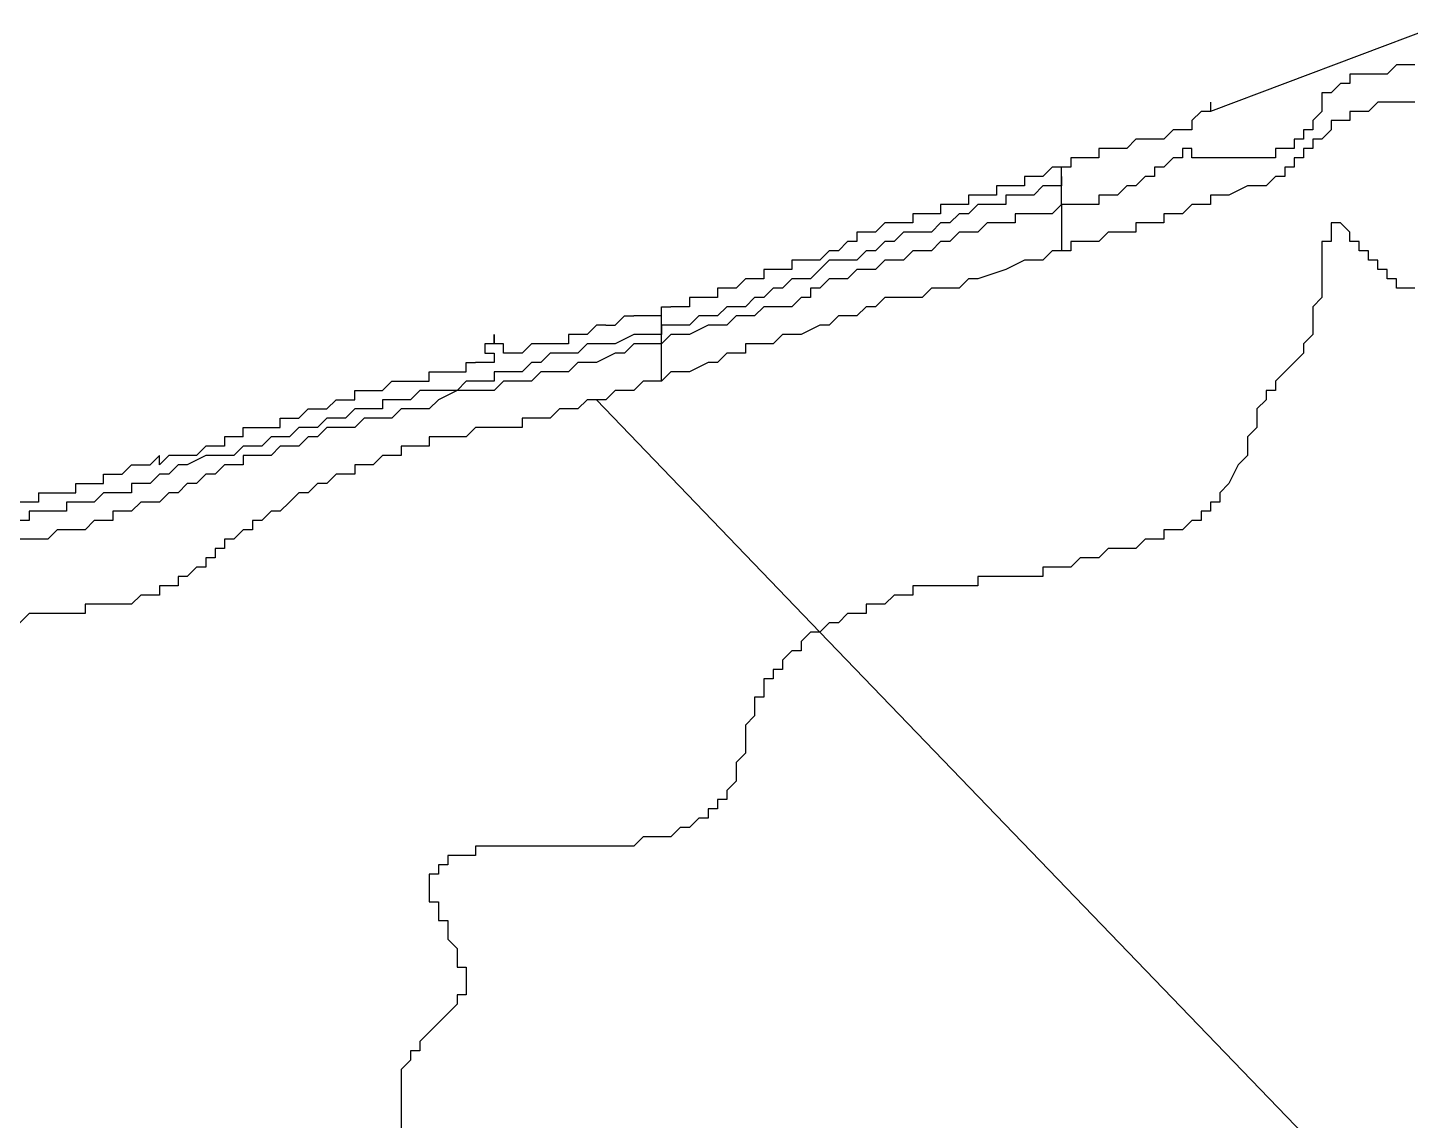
# Model space of a CAD drawing. Extents: x -79.2 to -65.2, y 32.5 to 44.8.
# Drawn here: x -73.122 to -71.635, y 39.985 to 41.16 of the extents above; entities that cross this region are included whole.
import ezdxf

# ---------------------------------------------------------------- set-up
doc = ezdxf.new("R2010")
doc.units = 0

msp = doc.modelspace()

# ---------------------------------------------------------------- linework, layer by layer
at = {"layer": '0FINSTR_G'}
for points in [[(-71.61, 41.16), (-71.85, 41.07)], [(-71.63, 41.12), (-71.64, 41.12), (-71.64, 41.12), (-71.65, 41.12), (-71.65, 41.12), (-71.66, 41.11), (-71.66, 41.11), (-71.67, 41.11), (-71.68, 41.11), (-71.69, 41.11), (-71.7, 41.11), (-71.7, 41.1), (-71.7, 41.1), (-71.7, 41.1), (-71.71, 41.1), (-71.71, 41.1), (-71.72, 41.09), (-71.72, 41.09), (-71.73, 41.09), (-71.73, 41.08), (-71.73, 41.08), (-71.73, 41.08), (-71.73, 41.07), (-71.73, 41.07), (-71.74, 41.06), (-71.74, 41.06), (-71.74, 41.05), (-71.74, 41.05), (-71.75, 41.05), (-71.75, 41.04), (-71.75, 41.04), (-71.76, 41.04), (-71.76, 41.03), (-71.77, 41.03), (-71.77, 41.03), (-71.77, 41.03), (-71.78, 41.03), (-71.78, 41.02), (-71.79, 41.02), (-71.8, 41.02), (-71.81, 41.02), (-71.81, 41.02), (-71.82, 41.02), (-71.83, 41.02), (-71.83, 41.02), (-71.84, 41.02), (-71.84, 41.02), (-71.85, 41.02), (-71.85, 41.02), (-71.86, 41.02), (-71.86, 41.02), (-71.87, 41.02), (-71.87, 41.03), (-71.88, 41.03), (-71.88, 41.02), (-71.88, 41.02), (-71.89, 41.02), (-71.89, 41.02), (-71.9, 41.01), (-71.9, 41.01), (-71.91, 41.01), (-71.91, 41), (-71.92, 41), (-71.92, 41), (-71.93, 40.99), (-71.93, 40.99), (-71.94, 40.99), (-71.95, 40.98), (-71.96, 40.98), (-71.96, 40.98), (-71.97, 40.98), (-71.97, 40.97), (-71.98, 40.97), (-71.99, 40.97), (-72, 40.97), (-72.01, 40.97)], [(-71.63, 41.08), (-71.64, 41.08), (-71.64, 41.08), (-71.65, 41.08), (-71.65, 41.08), (-71.65, 41.08), (-71.67, 41.08), (-71.67, 41.08), (-71.67, 41.08), (-71.68, 41.07), (-71.68, 41.07), (-71.69, 41.07), (-71.69, 41.07), (-71.7, 41.07), (-71.7, 41.06), (-71.71, 41.06), (-71.71, 41.06), (-71.72, 41.06), (-71.72, 41.06), (-71.72, 41.06), (-71.72, 41.05), (-71.73, 41.04), (-71.74, 41.04), (-71.74, 41.04), (-71.74, 41.03), (-71.74, 41.03), (-71.75, 41.03), (-71.75, 41.03), (-71.75, 41.02), (-71.75, 41.02), (-71.75, 41.02), (-71.76, 41.02), (-71.76, 41.01), (-71.77, 41.01), (-71.77, 41), (-71.78, 41), (-71.78, 41), (-71.78, 41), (-71.79, 40.99), (-71.79, 40.99), (-71.8, 40.99), (-71.81, 40.99), (-71.81, 40.99), (-71.83, 40.98), (-71.84, 40.98), (-71.84, 40.98), (-71.85, 40.98), (-71.85, 40.97), (-71.85, 40.97), (-71.85, 40.97), (-71.86, 40.97), (-71.86, 40.97), (-71.87, 40.97), (-71.87, 40.97), (-71.88, 40.96), (-71.89, 40.96), (-71.9, 40.96), (-71.9, 40.95), (-71.91, 40.95), (-71.93, 40.95), (-71.93, 40.95), (-71.93, 40.95), (-71.93, 40.94), (-71.94, 40.94), (-71.95, 40.94), (-71.96, 40.94), (-71.97, 40.93), (-71.98, 40.93), (-71.99, 40.93), (-72, 40.93), (-72, 40.92), (-72.01, 40.92)], [(-71.85, 41.08), (-71.85, 41.07), (-71.85, 41.07)], [(-71.85, 41.07), (-71.85, 41.07), (-71.85, 41.07), (-71.86, 41.07), (-71.86, 41.07), (-71.86, 41.07), (-71.87, 41.06), (-71.87, 41.06), (-71.87, 41.06), (-71.87, 41.06), (-71.87, 41.06), (-71.87, 41.05), (-71.88, 41.05), (-71.88, 41.05), (-71.88, 41.05), (-71.89, 41.05), (-71.89, 41.05), (-71.89, 41.05), (-71.9, 41.04), (-71.9, 41.04), (-71.9, 41.04), (-71.91, 41.04), (-71.91, 41.04), (-71.91, 41.04), (-71.92, 41.04), (-71.92, 41.04), (-71.92, 41.04), (-71.93, 41.04), (-71.93, 41.04), (-71.93, 41.04), (-71.94, 41.03), (-71.94, 41.03), (-71.94, 41.03), (-71.95, 41.03), (-71.95, 41.03), (-71.95, 41.03), (-71.96, 41.03), (-71.96, 41.03), (-71.96, 41.03), (-71.97, 41.03), (-71.97, 41.02), (-71.97, 41.02), (-71.98, 41.02), (-71.98, 41.02), (-71.98, 41.02), (-71.98, 41.02), (-71.99, 41.02), (-71.99, 41.02), (-71.99, 41.02), (-72, 41.02), (-72, 41.01), (-72, 41.01), (-72.01, 41.01), (-72.01, 41.01)], [(-72.01, 41.01), (-72.01, 41.01), (-72.01, 41.01), (-72.01, 41.01), (-72.02, 41.01), (-72.02, 41.01), (-72.02, 41.01), (-72.03, 41)], [(-72.01, 41), (-72.01, 41.01)], [(-72.01, 41), (-72.01, 40.99), (-72.01, 40.99), (-72.02, 40.99), (-72.02, 40.99), (-72.03, 40.99), (-72.03, 40.99), (-72.04, 40.98), (-72.05, 40.98), (-72.05, 40.98), (-72.06, 40.98), (-72.07, 40.98), (-72.07, 40.97), (-72.08, 40.97), (-72.09, 40.97), (-72.1, 40.97), (-72.11, 40.96), (-72.11, 40.96), (-72.12, 40.96), (-72.13, 40.95), (-72.14, 40.95), (-72.15, 40.94), (-72.17, 40.94), (-72.17, 40.94), (-72.18, 40.94), (-72.19, 40.93), (-72.19, 40.93), (-72.2, 40.93), (-72.21, 40.92), (-72.22, 40.92), (-72.22, 40.92), (-72.23, 40.91), (-72.24, 40.91), (-72.25, 40.91), (-72.25, 40.91), (-72.25, 40.91), (-72.26, 40.91), (-72.27, 40.9), (-72.27, 40.9), (-72.28, 40.89), (-72.29, 40.89), (-72.3, 40.89), (-72.31, 40.88), (-72.31, 40.88), (-72.32, 40.88), (-72.33, 40.87), (-72.34, 40.87), (-72.35, 40.86), (-72.36, 40.86), (-72.37, 40.86), (-72.38, 40.85), (-72.38, 40.85), (-72.39, 40.85), (-72.4, 40.85), (-72.4, 40.85), (-72.41, 40.84), (-72.42, 40.84), (-72.43, 40.84), (-72.44, 40.84), (-72.44, 40.83)], [(-72.03, 41), (-72.03, 41), (-72.03, 41), (-72.04, 41), (-72.04, 41), (-72.04, 41), (-72.04, 41), (-72.05, 41), (-72.05, 41), (-72.05, 40.99), (-72.06, 40.99), (-72.06, 40.99), (-72.06, 40.99), (-72.07, 40.99), (-72.07, 40.99), (-72.07, 40.99), (-72.08, 40.99), (-72.08, 40.98), (-72.09, 40.98), (-72.09, 40.98), (-72.09, 40.98), (-72.1, 40.98), (-72.1, 40.98), (-72.1, 40.98), (-72.11, 40.98), (-72.11, 40.98), (-72.11, 40.97), (-72.12, 40.97), (-72.12, 40.97), (-72.12, 40.97), (-72.13, 40.97), (-72.13, 40.97), (-72.13, 40.97), (-72.14, 40.97), (-72.14, 40.96), (-72.14, 40.96), (-72.15, 40.96), (-72.15, 40.96), (-72.15, 40.96), (-72.16, 40.96), (-72.16, 40.96), (-72.17, 40.96), (-72.17, 40.96), (-72.17, 40.95), (-72.18, 40.95), (-72.18, 40.95), (-72.18, 40.95), (-72.19, 40.95), (-72.19, 40.95), (-72.2, 40.95), (-72.2, 40.95), (-72.2, 40.95), (-72.21, 40.94), (-72.21, 40.94), (-72.21, 40.94), (-72.22, 40.94), (-72.22, 40.94), (-72.23, 40.94), (-72.23, 40.93), (-72.23, 40.93), (-72.23, 40.93), (-72.24, 40.93), (-72.24, 40.93), (-72.24, 40.93), (-72.24, 40.93), (-72.25, 40.92), (-72.25, 40.92), (-72.26, 40.92), (-72.26, 40.92), (-72.27, 40.91), (-72.27, 40.91), (-72.27, 40.91), (-72.28, 40.91), (-72.28, 40.91), (-72.28, 40.91), (-72.29, 40.91), (-72.29, 40.91), (-72.29, 40.91), (-72.29, 40.91), (-72.3, 40.91), (-72.3, 40.9), (-72.31, 40.9), (-72.31, 40.9), (-72.31, 40.9), (-72.31, 40.9), (-72.32, 40.9), (-72.32, 40.9), (-72.32, 40.9), (-72.33, 40.9), (-72.33, 40.9), (-72.33, 40.89), (-72.33, 40.89), (-72.34, 40.89), (-72.34, 40.89), (-72.34, 40.89), (-72.35, 40.89), (-72.35, 40.89), (-72.35, 40.89), (-72.36, 40.88), (-72.36, 40.88), (-72.36, 40.88), (-72.36, 40.88), (-72.37, 40.88), (-72.37, 40.88), (-72.37, 40.88), (-72.38, 40.88), (-72.38, 40.88), (-72.38, 40.87), (-72.39, 40.87), (-72.39, 40.87), (-72.39, 40.87), (-72.39, 40.87), (-72.4, 40.87), (-72.4, 40.87), (-72.4, 40.87), (-72.41, 40.87), (-72.41, 40.86), (-72.41, 40.86), (-72.42, 40.86), (-72.42, 40.86), (-72.43, 40.86), (-72.43, 40.86)], [(-72.01, 40.97), (-72.01, 41)], [(-72.01, 40.97), (-72.01, 40.97), (-72.02, 40.96), (-72.03, 40.96), (-72.04, 40.96), (-72.05, 40.96), (-72.06, 40.96), (-72.06, 40.95), (-72.07, 40.95), (-72.08, 40.95), (-72.08, 40.95), (-72.09, 40.95), (-72.1, 40.94), (-72.1, 40.94), (-72.11, 40.94), (-72.12, 40.94), (-72.13, 40.93), (-72.14, 40.93), (-72.14, 40.93), (-72.15, 40.92), (-72.16, 40.92), (-72.17, 40.92), (-72.17, 40.92), (-72.18, 40.91), (-72.19, 40.91), (-72.2, 40.91), (-72.21, 40.9), (-72.22, 40.9), (-72.23, 40.9), (-72.24, 40.89), (-72.25, 40.89), (-72.26, 40.89), (-72.26, 40.89), (-72.27, 40.88), (-72.28, 40.88), (-72.28, 40.87), (-72.29, 40.87), (-72.3, 40.86), (-72.31, 40.86), (-72.31, 40.86), (-72.32, 40.86), (-72.33, 40.86), (-72.34, 40.85), (-72.35, 40.85), (-72.36, 40.85), (-72.37, 40.84), (-72.38, 40.84), (-72.39, 40.84), (-72.41, 40.83), (-72.42, 40.83), (-72.43, 40.83), (-72.44, 40.82)], [(-72.01, 40.97), (-72.01, 40.92)], [(-71.63, 40.88), (-71.64, 40.88), (-71.64, 40.88), (-71.65, 40.88), (-71.65, 40.89), (-71.65, 40.89), (-71.65, 40.89), (-71.65, 40.89), (-71.66, 40.89), (-71.66, 40.89), (-71.66, 40.89), (-71.66, 40.89), (-71.66, 40.9), (-71.67, 40.9), (-71.67, 40.9), (-71.67, 40.9), (-71.67, 40.91), (-71.68, 40.91), (-71.68, 40.91), (-71.68, 40.91), (-71.68, 40.92), (-71.69, 40.92), (-71.69, 40.92), (-71.69, 40.92), (-71.69, 40.93), (-71.7, 40.93), (-71.7, 40.93), (-71.7, 40.93), (-71.7, 40.94), (-71.7, 40.94), (-71.7, 40.94), (-71.7, 40.94), (-71.71, 40.95), (-71.71, 40.95), (-71.71, 40.95), (-71.71, 40.95), (-71.71, 40.95), (-71.71, 40.95), (-71.72, 40.95), (-71.72, 40.95), (-71.72, 40.95), (-71.72, 40.95), (-71.72, 40.94), (-71.72, 40.94), (-71.72, 40.93), (-71.73, 40.93), (-71.73, 40.93), (-71.73, 40.92), (-71.73, 40.92), (-71.73, 40.91), (-71.73, 40.91), (-71.73, 40.9), (-71.73, 40.9), (-71.73, 40.89), (-71.73, 40.89), (-71.73, 40.88), (-71.73, 40.88), (-71.73, 40.87), (-71.74, 40.86), (-71.74, 40.86), (-71.74, 40.85), (-71.74, 40.84), (-71.74, 40.84), (-71.74, 40.83), (-71.74, 40.83), (-71.75, 40.82), (-71.75, 40.82), (-71.75, 40.82), (-71.75, 40.81), (-71.75, 40.81), (-71.75, 40.81), (-71.76, 40.8), (-71.76, 40.8), (-71.76, 40.8), (-71.77, 40.79), (-71.77, 40.79), (-71.77, 40.79), (-71.78, 40.78), (-71.78, 40.78), (-71.78, 40.77), (-71.79, 40.77), (-71.79, 40.76), (-71.79, 40.76), (-71.8, 40.75), (-71.8, 40.75), (-71.8, 40.74), (-71.8, 40.73), (-71.8, 40.73), (-71.81, 40.72), (-71.81, 40.72), (-71.81, 40.71), (-71.81, 40.71), (-71.81, 40.7), (-71.81, 40.7), (-71.82, 40.69), (-71.82, 40.69), (-71.82, 40.69), (-71.83, 40.67), (-71.84, 40.66), (-71.84, 40.66), (-71.84, 40.65), (-71.84, 40.65), (-71.85, 40.65), (-71.85, 40.65), (-71.85, 40.64), (-71.85, 40.64), (-71.86, 40.64), (-71.86, 40.63), (-71.87, 40.63), (-71.87, 40.63), (-71.88, 40.62), (-71.88, 40.62), (-71.89, 40.62), (-71.9, 40.62), (-71.9, 40.61), (-71.91, 40.61), (-71.92, 40.61), (-71.92, 40.61), (-71.93, 40.6), (-71.93, 40.6), (-71.94, 40.6), (-71.95, 40.6), (-71.96, 40.6), (-71.97, 40.59), (-71.97, 40.59), (-71.98, 40.59), (-71.98, 40.59), (-71.98, 40.59), (-71.99, 40.59), (-72, 40.58), (-72.01, 40.58), (-72.02, 40.58), (-72.03, 40.58), (-72.03, 40.57), (-72.04, 40.57), (-72.05, 40.57), (-72.06, 40.57), (-72.07, 40.57), (-72.07, 40.57), (-72.08, 40.57), (-72.09, 40.57), (-72.1, 40.57), (-72.1, 40.56), (-72.11, 40.56), (-72.12, 40.56), (-72.12, 40.56), (-72.12, 40.56), (-72.13, 40.56), (-72.15, 40.56), (-72.15, 40.56), (-72.16, 40.56), (-72.16, 40.56), (-72.17, 40.56), (-72.17, 40.55), (-72.18, 40.55), (-72.19, 40.55), (-72.2, 40.54), (-72.2, 40.54), (-72.2, 40.54), (-72.21, 40.54), (-72.22, 40.54), (-72.22, 40.53), (-72.23, 40.53), (-72.24, 40.53), (-72.24, 40.53), (-72.25, 40.52), (-72.25, 40.52), (-72.26, 40.52), (-72.26, 40.52), (-72.27, 40.51), (-72.27, 40.51)], [(-72.01, 40.92), (-72.01, 40.92), (-72.02, 40.92), (-72.03, 40.91), (-72.04, 40.91), (-72.05, 40.91), (-72.05, 40.91), (-72.07, 40.9), (-72.1, 40.89), (-72.11, 40.89), (-72.12, 40.88), (-72.12, 40.88), (-72.13, 40.88), (-72.13, 40.88), (-72.14, 40.88), (-72.15, 40.88), (-72.16, 40.87), (-72.17, 40.87), (-72.17, 40.87), (-72.18, 40.87), (-72.2, 40.87), (-72.21, 40.86), (-72.22, 40.86), (-72.23, 40.85), (-72.24, 40.85), (-72.24, 40.85), (-72.25, 40.85), (-72.26, 40.84), (-72.27, 40.84), (-72.29, 40.83), (-72.3, 40.83), (-72.3, 40.83), (-72.31, 40.83), (-72.32, 40.82), (-72.33, 40.82), (-72.34, 40.82), (-72.34, 40.82), (-72.35, 40.82), (-72.35, 40.81), (-72.36, 40.81), (-72.37, 40.81), (-72.38, 40.8), (-72.39, 40.8), (-72.41, 40.79), (-72.41, 40.79), (-72.42, 40.79), (-72.43, 40.79), (-72.44, 40.78)], [(-72.44, 40.85), (-72.44, 40.86), (-72.43, 40.86), (-72.43, 40.86), (-72.43, 40.86)], [(-72.5, 40.84), (-72.5, 40.84), (-72.51, 40.84), (-72.51, 40.84), (-72.51, 40.84), (-72.52, 40.83), (-72.52, 40.83), (-72.52, 40.83), (-72.53, 40.83), (-72.53, 40.83), (-72.54, 40.83), (-72.54, 40.83)], [(-72.5, 40.84), (-72.49, 40.84), (-72.48, 40.85), (-72.47, 40.85)], [(-72.5, 40.84), (-72.5, 40.84)], [(-72.5, 40.84), (-72.5, 40.84)], [(-72.44, 40.85), (-72.44, 40.85), (-72.45, 40.85), (-72.45, 40.85), (-72.45, 40.85), (-72.46, 40.85), (-72.46, 40.85), (-72.46, 40.85), (-72.47, 40.85), (-72.47, 40.85), (-72.47, 40.85)], [(-72.44, 40.83), (-72.44, 40.85)], [(-72.44, 40.83), (-72.45, 40.83), (-72.45, 40.83), (-72.46, 40.83), (-72.47, 40.83), (-72.47, 40.83), (-72.49, 40.82), (-72.5, 40.82), (-72.51, 40.82), (-72.52, 40.82), (-72.52, 40.82), (-72.53, 40.81), (-72.55, 40.81), (-72.56, 40.81), (-72.57, 40.8), (-72.58, 40.8), (-72.59, 40.79), (-72.6, 40.79), (-72.61, 40.79), (-72.62, 40.79), (-72.62, 40.78), (-72.63, 40.78), (-72.64, 40.78), (-72.65, 40.78), (-72.65, 40.78), (-72.66, 40.77), (-72.67, 40.77), (-72.68, 40.77), (-72.69, 40.77), (-72.69, 40.77), (-72.7, 40.77), (-72.71, 40.76), (-72.72, 40.76), (-72.73, 40.76), (-72.74, 40.76), (-72.74, 40.75), (-72.75, 40.75), (-72.76, 40.75), (-72.77, 40.75), (-72.78, 40.74), (-72.78, 40.74), (-72.79, 40.74), (-72.8, 40.74), (-72.8, 40.74), (-72.81, 40.73), (-72.82, 40.73), (-72.82, 40.73), (-72.83, 40.73), (-72.84, 40.72), (-72.85, 40.72), (-72.86, 40.72), (-72.86, 40.72), (-72.87, 40.71), (-72.88, 40.71), (-72.88, 40.71), (-72.89, 40.71), (-72.89, 40.71), (-72.9, 40.7), (-72.91, 40.7), (-72.92, 40.7), (-72.92, 40.7), (-72.92, 40.7), (-72.92, 40.7), (-72.93, 40.7), (-72.95, 40.69), (-72.96, 40.69), (-72.97, 40.68), (-72.98, 40.68), (-72.99, 40.67), (-73, 40.67), (-73, 40.67), (-73.01, 40.67), (-73.01, 40.66), (-73.02, 40.66), (-73.03, 40.66), (-73.03, 40.66), (-73.04, 40.66), (-73.04, 40.66), (-73.05, 40.65), (-73.05, 40.65), (-73.06, 40.65), (-73.07, 40.65), (-73.08, 40.65), (-73.08, 40.64), (-73.09, 40.64), (-73.1, 40.64), (-73.1, 40.64), (-73.11, 40.64), (-73.12, 40.64), (-73.12, 40.63), (-73.13, 40.63)], [(-72.62, 40.83), (-72.62, 40.82), (-72.62, 40.82), (-72.63, 40.82), (-72.63, 40.82), (-72.63, 40.82), (-72.63, 40.81), (-72.62, 40.81), (-72.62, 40.81), (-72.62, 40.81), (-72.62, 40.8), (-72.62, 40.8), (-72.63, 40.8), (-72.64, 40.8)], [(-72.62, 40.83), (-72.62, 40.83)], [(-72.62, 40.83), (-72.62, 40.83), (-72.62, 40.83)], [(-72.58, 40.82), (-72.59, 40.81), (-72.6, 40.81), (-72.6, 40.81), (-72.6, 40.81), (-72.61, 40.81), (-72.61, 40.81), (-72.61, 40.82), (-72.61, 40.82), (-72.62, 40.82), (-72.62, 40.83)], [(-72.54, 40.83), (-72.54, 40.82), (-72.55, 40.82), (-72.55, 40.82), (-72.55, 40.82), (-72.56, 40.82), (-72.56, 40.82), (-72.56, 40.82), (-72.57, 40.82), (-72.57, 40.82), (-72.57, 40.82), (-72.58, 40.82), (-72.58, 40.82)], [(-72.44, 40.82), (-72.44, 40.83)], [(-72.44, 40.82), (-72.44, 40.82), (-72.45, 40.82), (-72.47, 40.82), (-72.48, 40.81), (-72.49, 40.81), (-72.51, 40.8), (-72.52, 40.8), (-72.52, 40.8), (-72.53, 40.8), (-72.54, 40.79), (-72.55, 40.79), (-72.57, 40.79), (-72.58, 40.78), (-72.59, 40.78), (-72.61, 40.78), (-72.62, 40.77), (-72.63, 40.77), (-72.64, 40.77), (-72.65, 40.77), (-72.66, 40.77), (-72.68, 40.76), (-72.69, 40.75), (-72.71, 40.75), (-72.72, 40.75), (-72.73, 40.74), (-72.74, 40.74), (-72.74, 40.74), (-72.75, 40.74), (-72.76, 40.74), (-72.76, 40.74), (-72.77, 40.73), (-72.77, 40.73), (-72.77, 40.73), (-72.79, 40.73), (-72.79, 40.73), (-72.8, 40.73), (-72.81, 40.72), (-72.82, 40.72), (-72.83, 40.71), (-72.84, 40.71), (-72.85, 40.71), (-72.86, 40.7), (-72.87, 40.7), (-72.88, 40.7), (-72.89, 40.7), (-72.89, 40.69), (-72.9, 40.69), (-72.91, 40.69), (-72.92, 40.68), (-72.93, 40.68), (-72.93, 40.68), (-72.94, 40.67), (-72.95, 40.67), (-72.96, 40.66), (-72.97, 40.66), (-72.98, 40.65), (-72.99, 40.65), (-72.99, 40.65), (-73, 40.65), (-73.01, 40.64), (-73.02, 40.64), (-73.03, 40.64), (-73.03, 40.63), (-73.04, 40.63), (-73.05, 40.63), (-73.06, 40.62), (-73.07, 40.62), (-73.08, 40.62), (-73.09, 40.62), (-73.1, 40.61), (-73.11, 40.61), (-73.11, 40.61), (-73.12, 40.61), (-73.12, 40.61), (-73.13, 40.61)], [(-72.44, 40.78), (-72.44, 40.82)], [(-72.89, 40.72), (-72.89, 40.73), (-72.89, 40.73), (-72.88, 40.73), (-72.88, 40.73), (-72.87, 40.73), (-72.87, 40.73), (-72.87, 40.73), (-72.86, 40.73), (-72.86, 40.73), (-72.86, 40.73), (-72.85, 40.73), (-72.85, 40.74), (-72.85, 40.74), (-72.84, 40.74), (-72.84, 40.74), (-72.84, 40.74), (-72.84, 40.74), (-72.83, 40.74), (-72.83, 40.74), (-72.83, 40.74), (-72.82, 40.75), (-72.82, 40.75), (-72.82, 40.75), (-72.81, 40.75), (-72.81, 40.75), (-72.81, 40.75), (-72.8, 40.75), (-72.8, 40.75), (-72.8, 40.75), (-72.79, 40.76), (-72.79, 40.76), (-72.79, 40.76), (-72.78, 40.76), (-72.78, 40.76), (-72.78, 40.76), (-72.77, 40.76), (-72.77, 40.76), (-72.77, 40.77), (-72.76, 40.77), (-72.76, 40.77), (-72.76, 40.77), (-72.75, 40.77), (-72.75, 40.77), (-72.75, 40.77), (-72.74, 40.77), (-72.74, 40.77), (-72.74, 40.77), (-72.73, 40.78), (-72.73, 40.78), (-72.73, 40.78), (-72.72, 40.78), (-72.72, 40.78), (-72.72, 40.78), (-72.71, 40.78), (-72.71, 40.78), (-72.71, 40.78), (-72.7, 40.78), (-72.7, 40.78), (-72.7, 40.78), (-72.69, 40.78), (-72.69, 40.79), (-72.69, 40.79), (-72.68, 40.79), (-72.68, 40.79), (-72.68, 40.79), (-72.67, 40.79), (-72.67, 40.79), (-72.66, 40.79), (-72.66, 40.79), (-72.66, 40.79), (-72.65, 40.79), (-72.65, 40.79), (-72.65, 40.8), (-72.65, 40.8), (-72.64, 40.8), (-72.64, 40.8)], [(-72.44, 40.78), (-72.44, 40.78), (-72.45, 40.78), (-72.46, 40.78), (-72.47, 40.77), (-72.48, 40.77), (-72.49, 40.77), (-72.5, 40.76), (-72.51, 40.76), (-72.51, 40.76)], [(-72.44, 40.78), (-72.44, 40.78)], [(-72.51, 40.76), (-72.52, 40.76), (-72.53, 40.75), (-72.54, 40.75), (-72.54, 40.75), (-72.55, 40.75), (-72.56, 40.74), (-72.57, 40.74), (-72.58, 40.74), (-72.59, 40.74), (-72.59, 40.73), (-72.6, 40.73), (-72.61, 40.73), (-72.62, 40.73), (-72.63, 40.73), (-72.64, 40.73), (-72.65, 40.72), (-72.66, 40.72), (-72.67, 40.72), (-72.68, 40.72), (-72.69, 40.72), (-72.69, 40.71), (-72.7, 40.71), (-72.71, 40.71), (-72.72, 40.71), (-72.72, 40.7), (-72.73, 40.7), (-72.74, 40.7), (-72.75, 40.69), (-72.76, 40.69), (-72.77, 40.69), (-72.77, 40.68), (-72.78, 40.68), (-72.79, 40.68), (-72.8, 40.67), (-72.81, 40.67), (-72.82, 40.66), (-72.82, 40.66), (-72.83, 40.66), (-72.84, 40.65), (-72.85, 40.64), (-72.86, 40.64), (-72.86, 40.64), (-72.86, 40.64), (-72.87, 40.63), (-72.87, 40.63), (-72.88, 40.63), (-72.88, 40.62), (-72.89, 40.62), (-72.89, 40.62), (-72.9, 40.61), (-72.9, 40.61), (-72.91, 40.61), (-72.91, 40.6), (-72.92, 40.6), (-72.92, 40.59), (-72.93, 40.59), (-72.93, 40.58), (-72.94, 40.58), (-72.95, 40.57), (-72.95, 40.57), (-72.96, 40.57), (-72.96, 40.56), (-72.96, 40.56), (-72.97, 40.56), (-72.98, 40.56), (-72.98, 40.55), (-72.99, 40.55), (-73, 40.55), (-73.01, 40.54), (-73.01, 40.54), (-73.02, 40.54), (-73.03, 40.54), (-73.04, 40.54), (-73.04, 40.54), (-73.06, 40.54), (-73.06, 40.53), (-73.07, 40.53), (-73.08, 40.53), (-73.09, 40.53), (-73.1, 40.53), (-73.1, 40.53), (-73.11, 40.53), (-73.11, 40.53), (-73.12, 40.53), (-73.13, 40.52)], [(-72.27, 40.51), (-72.51, 40.76)], [(-72.89, 40.72), (-72.9, 40.72), (-72.9, 40.72), (-72.9, 40.72), (-72.91, 40.72), (-72.91, 40.72), (-72.91, 40.71), (-72.92, 40.71), (-72.92, 40.71), (-72.92, 40.71), (-72.93, 40.71), (-72.93, 40.71), (-72.94, 40.7), (-72.94, 40.7), (-72.94, 40.7), (-72.94, 40.7), (-72.95, 40.7), (-72.95, 40.7), (-72.95, 40.7), (-72.96, 40.7), (-72.96, 40.7), (-72.97, 40.7), (-72.97, 40.7), (-72.97, 40.7), (-72.98, 40.69), (-72.98, 40.69), (-72.98, 40.7)], [(-73.11, 40.66), (-73.1, 40.66), (-73.1, 40.66), (-73.09, 40.66), (-73.08, 40.66), (-73.08, 40.66), (-73.08, 40.66), (-73.07, 40.66), (-73.07, 40.66), (-73.07, 40.67), (-73.06, 40.67), (-73.06, 40.67), (-73.06, 40.67), (-73.06, 40.67), (-73.05, 40.67), (-73.05, 40.67), (-73.05, 40.67), (-73.04, 40.67), (-73.04, 40.68), (-73.04, 40.68), (-73.03, 40.68), (-73.03, 40.68), (-73.03, 40.68), (-73.03, 40.68), (-73.02, 40.68), (-73.02, 40.68), (-73.01, 40.69), (-73, 40.69), (-73, 40.69), (-73, 40.69), (-73, 40.69), (-72.99, 40.69), (-72.99, 40.69), (-72.99, 40.69), (-72.98, 40.7)], [(-73.11, 40.66), (-73.11, 40.65), (-73.11, 40.65), (-73.11, 40.65), (-73.12, 40.65), (-73.12, 40.65), (-73.12, 40.65), (-73.13, 40.65)], [(-72.27, 40.51), (-72.28, 40.51), (-72.28, 40.51), (-72.28, 40.51), (-72.29, 40.5), (-72.29, 40.5), (-72.29, 40.49), (-72.3, 40.49), (-72.3, 40.49), (-72.3, 40.49), (-72.31, 40.48), (-72.31, 40.48), (-72.31, 40.47), (-72.32, 40.47), (-72.32, 40.46), (-72.33, 40.46), (-72.33, 40.45), (-72.33, 40.45), (-72.33, 40.44), (-72.34, 40.44), (-72.34, 40.44), (-72.34, 40.43), (-72.34, 40.42), (-72.34, 40.42), (-72.35, 40.41), (-72.35, 40.41), (-72.35, 40.4), (-72.35, 40.4), (-72.35, 40.39), (-72.35, 40.39), (-72.35, 40.38), (-72.35, 40.38), (-72.36, 40.37), (-72.36, 40.37), (-72.36, 40.37), (-72.36, 40.36), (-72.36, 40.36), (-72.36, 40.35), (-72.36, 40.35), (-72.37, 40.34), (-72.37, 40.34), (-72.37, 40.33), (-72.37, 40.33), (-72.38, 40.33), (-72.38, 40.32), (-72.38, 40.32), (-72.39, 40.32), (-72.39, 40.31), (-72.39, 40.31), (-72.4, 40.31), (-72.4, 40.31), (-72.41, 40.3), (-72.41, 40.3), (-72.42, 40.3), (-72.42, 40.3), (-72.42, 40.3), (-72.43, 40.29), (-72.43, 40.29), (-72.44, 40.29), (-72.44, 40.29), (-72.45, 40.29), (-72.45, 40.29), (-72.46, 40.29), (-72.47, 40.28), (-72.48, 40.28), (-72.49, 40.28), (-72.49, 40.28), (-72.5, 40.28), (-72.51, 40.28), (-72.52, 40.28), (-72.52, 40.28), (-72.52, 40.28), (-72.53, 40.28), (-72.54, 40.28), (-72.54, 40.28), (-72.55, 40.28), (-72.56, 40.28), (-72.56, 40.28), (-72.57, 40.28), (-72.57, 40.28), (-72.58, 40.28), (-72.59, 40.28), (-72.59, 40.28), (-72.6, 40.28), (-72.6, 40.28), (-72.61, 40.28), (-72.61, 40.28), (-72.62, 40.28), (-72.63, 40.28), (-72.63, 40.28), (-72.64, 40.28), (-72.64, 40.28), (-72.64, 40.27), (-72.65, 40.27), (-72.65, 40.27), (-72.66, 40.27), (-72.66, 40.27), (-72.67, 40.27), (-72.67, 40.27), (-72.67, 40.27), (-72.67, 40.26), (-72.68, 40.26), (-72.68, 40.26), (-72.68, 40.25), (-72.69, 40.25), (-72.69, 40.25), (-72.69, 40.24), (-72.69, 40.24), (-72.69, 40.23), (-72.69, 40.23), (-72.69, 40.22), (-72.69, 40.22), (-72.68, 40.22), (-72.68, 40.21), (-72.68, 40.21), (-72.68, 40.2), (-72.68, 40.2), (-72.67, 40.2), (-72.67, 40.19), (-72.67, 40.19), (-72.67, 40.18), (-72.67, 40.18), (-72.67, 40.18), (-72.66, 40.17), (-72.66, 40.17), (-72.66, 40.16), (-72.66, 40.16), (-72.66, 40.15), (-72.65, 40.15), (-72.65, 40.15), (-72.65, 40.15), (-72.65, 40.14), (-72.65, 40.14), (-72.65, 40.13), (-72.65, 40.13), (-72.65, 40.13), (-72.65, 40.12), (-72.65, 40.12), (-72.66, 40.12), (-72.66, 40.11), (-72.66, 40.11), (-72.67, 40.1), (-72.67, 40.1), (-72.67, 40.1), (-72.68, 40.09), (-72.68, 40.09), (-72.69, 40.08), (-72.69, 40.08), (-72.69, 40.08), (-72.7, 40.07), (-72.7, 40.07), (-72.7, 40.06), (-72.71, 40.06), (-72.71, 40.06), (-72.71, 40.05), (-72.71, 40.05), (-72.72, 40.04), (-72.72, 40.04), (-72.72, 40.03), (-72.72, 40.03), (-72.72, 40.03), (-72.72, 40.02), (-72.72, 40.02), (-72.72, 40.01), (-72.72, 40.01), (-72.72, 40), (-72.72, 40), (-72.72, 40), (-72.72, 39.99), (-72.72, 39.99), (-72.72, 39.99), (-72.72, 39.97)], [(-71.73, 39.95), (-72.27, 40.51)]]:
    msp.add_lwpolyline(points, dxfattribs=at)

doc.saveas('drawing.dxf')
